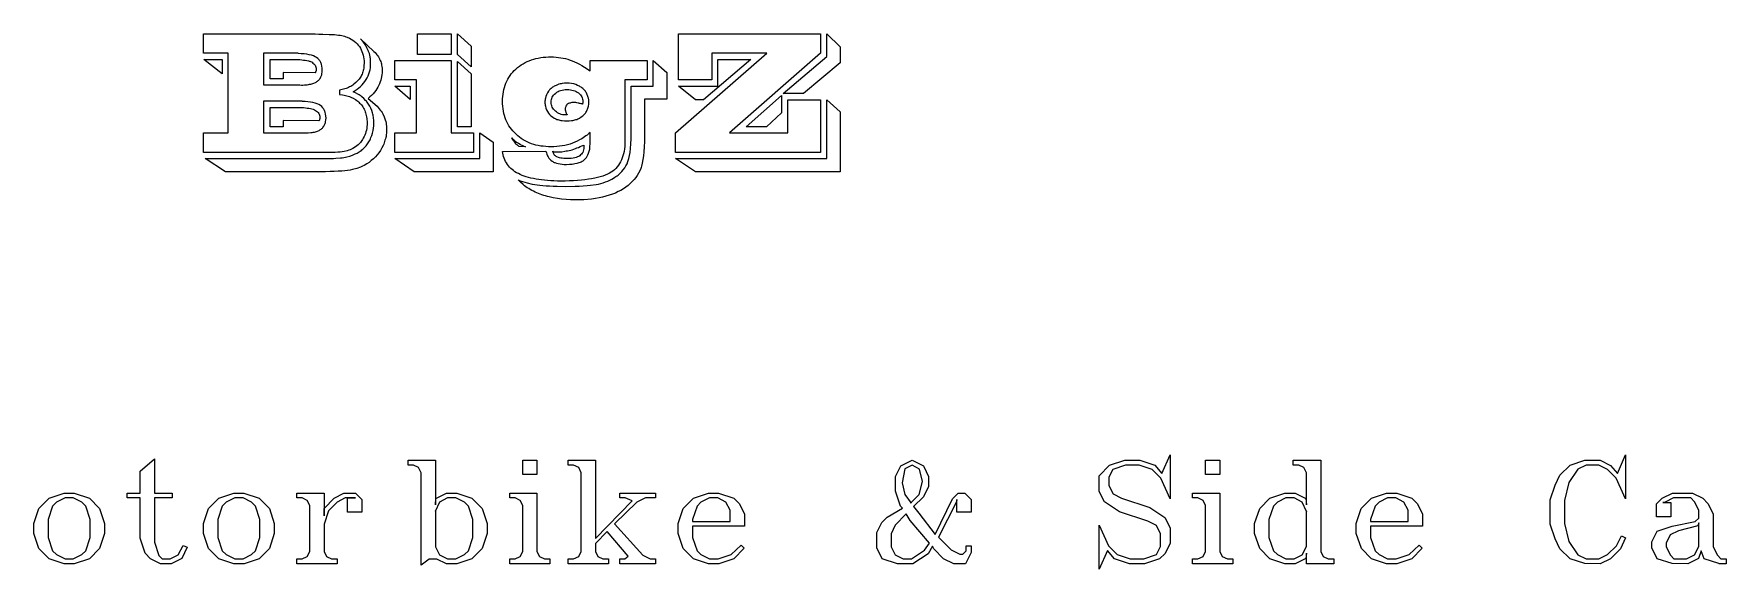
# Model space of a CAD drawing. Header units: millimetres. Extents: x 28 to 1015, y -391 to 146.
# Drawn here: x 387.4 to 632.5, y -123.8 to -46.2 of the extents above; entities that cross this region are included whole.
import ezdxf

# ---------------------------------------------------------------- set-up
doc = ezdxf.new("R2010")
doc.units = ezdxf.units.MM

msp = doc.modelspace()

# ---------------------------------------------------------------- linework, layer by layer
at = {"flags": 128}
for points in [[(427.040718, -46.212315), (428.143282, -46.212315), (428.717, -46.253981), (429.258667, -46.276417), (430.194564, -46.289238), (430.950974, -46.327699), (431.255462, -46.350135), (431.527897, -46.391802), (431.777897, -46.423853), (432.015077, -46.468725), (432.425333, -46.571289), (432.620846, -46.628981), (432.797128, -46.699494), (433.117641, -46.85334), (433.367641, -46.987956), (433.604821, -47.135391), (433.829179, -47.295648), (434.040718, -47.468725), (434.236231, -47.654622), (434.412513, -47.85334), (434.569564, -48.064879), (434.707385, -48.289238), (434.829179, -48.523212), (434.938154, -48.763597), (435.034308, -49.016802), (435.117641, -49.289238), (435.165718, -49.555263), (435.207385, -49.84052), (435.236231, -50.138597), (435.245846, -50.443084), (435.233026, -50.821289), (435.194564, -51.186674), (435.164115, -51.364558), (435.124051, -51.539238), (435.074372, -51.710712), (435.015077, -51.878981), (434.958186, -52.042443), (434.890077, -52.199494), (434.81075, -52.350135), (434.720205, -52.494366), (434.518282, -52.770007), (434.297128, -53.032827), (434.034308, -53.282827), (433.758667, -53.520007), (433.614436, -53.630584), (433.463795, -53.731545), (433.306744, -53.822891), (433.143282, -53.904622), (432.975013, -53.990359), (432.803538, -54.068084), (432.628859, -54.137795), (432.450974, -54.199494), (432.268282, -54.25318), (432.079179, -54.298853), (431.883667, -54.336513), (431.681744, -54.366161), (431.681744, -54.981545), (432.130462, -55.045648), (432.345205, -55.087315), (432.553538, -55.135391), (432.755462, -55.189879), (432.950974, -55.250776), (433.140077, -55.318084), (433.322769, -55.391802), (433.675333, -55.558468), (434.015077, -55.750776), (434.176936, -55.858148), (434.329179, -55.975135), (434.471808, -56.101738), (434.604821, -56.237956), (434.740237, -56.370167), (434.864436, -56.510391), (434.977417, -56.658629), (435.079179, -56.814879), (435.171327, -56.977539), (435.255462, -57.145007), (435.331583, -57.317282), (435.399692, -57.494366), (435.46059, -57.677058), (435.515077, -57.866161), (435.563154, -58.061674), (435.604821, -58.263597), (435.638474, -58.470327), (435.662513, -58.680263), (435.676936, -58.893404), (435.681744, -59.10975), (435.675333, -59.388597), (435.656103, -59.661032), (435.624051, -59.927058), (435.579179, -60.186674), (435.521487, -60.436674), (435.450974, -60.673853), (435.361231, -60.898212), (435.245846, -61.10975), (435.133667, -61.334109), (435.002256, -61.545648), (434.707385, -61.955904), (434.547128, -62.132186), (434.374051, -62.302058), (434.188154, -62.459109), (433.989436, -62.59693), (433.630462, -62.814879), (433.444564, -62.920648), (433.245846, -63.007186), (433.034308, -63.080904), (432.809949, -63.148212), (432.34841, -63.263597), (432.075974, -63.311674), (431.771487, -63.35334), (431.434949, -63.382186), (431.066359, -63.391802), (430.220205, -63.391802), (429.245846, -63.391802), (427.502256, -63.391802), (412.015077, -63.391802), (412.015077, -60.545648), (415.553538, -60.545648), (415.553538, -49.032827), (412.015077, -49.032827), (412.015077, -46.212315), (427.040718, -46.212315)], [(442.963795, -49.212315), (442.963795, -46.212315), (447.861231, -46.212315), (447.861231, -49.212315), (442.963795, -49.212315)], [(448.784308, -49.212315), (448.784308, -46.212315), (450.733026, -48.007186), (450.733026, -51.007186), (448.784308, -49.212315)], [(480.322769, -60.571289), (493.579179, -49.032827), (485.579179, -49.032827), (485.579179, -52.878981), (480.784308, -52.878981), (480.784308, -46.212315), (501.34841, -46.212315), (501.34841, -49.032827), (488.143282, -60.571289), (496.579179, -60.571289), (496.579179, -55.776417), (501.34841, -55.776417), (501.34841, -63.391802), (480.322769, -63.391802), (480.322769, -60.571289)], [(495.938154, -54.85334), (502.245846, -49.520007), (502.245846, -46.212315), (504.168923, -48.10975), (504.168923, -50.417443), (498.861231, -54.85334), (495.938154, -54.85334)], [(412.220205, -64.289238), (429.579179, -64.289238), (430.425333, -64.276417), (430.816359, -64.260391), (431.168923, -64.237956), (431.809949, -64.199494), (432.079179, -64.177058), (432.322769, -64.135391), (432.550333, -64.100135), (432.771487, -64.045648), (433.194564, -63.930263), (433.579179, -63.776417), (433.938154, -63.622571), (434.239436, -63.48475), (434.527897, -63.327699), (434.667321, -63.240359), (434.803538, -63.145007), (434.936551, -63.041641), (435.066359, -62.930263), (435.313154, -62.689879), (435.540718, -62.430263), (435.749051, -62.151417), (435.938154, -61.85334), (436.024692, -61.709911), (436.104821, -61.561674), (436.178538, -61.408629), (436.245846, -61.250776), (436.367641, -60.927058), (436.476615, -60.59693), (436.566359, -60.241161), (436.630462, -59.891802), (436.668923, -59.542443), (436.681744, -59.186674), (436.668923, -58.782827), (436.630462, -58.391802), (436.566359, -58.020007), (436.524692, -57.843725), (436.476615, -57.673853), (436.364436, -57.327699), (436.233026, -57.007186), (436.075974, -56.699494), (435.886872, -56.391802), (435.793122, -56.252379), (435.691359, -56.116161), (435.581583, -55.983148), (435.463795, -55.85334), (435.21059, -55.60334), (434.938154, -55.366161), (434.805141, -55.25318), (434.662513, -55.145007), (434.510269, -55.041641), (434.34841, -54.943084), (434.008667, -54.760391), (433.656103, -54.59693), (433.954179, -54.433468), (434.233026, -54.250776), (434.492641, -54.048853), (434.733026, -53.827699), (434.957385, -53.60975), (435.168923, -53.366161), (435.367641, -53.10975), (435.553538, -52.85334), (435.700974, -52.574494), (435.83559, -52.302058), (435.896487, -52.165039), (435.950974, -52.023212), (435.999051, -51.876577), (436.040718, -51.725135), (436.108026, -51.436674), (436.156103, -51.135391), (436.184949, -50.821289), (436.194564, -50.494366), (436.194564, -50.250776), (436.188154, -50.132186), (436.168923, -50.007186), (436.156103, -49.776417), (436.140077, -49.654622), (436.117641, -49.545648), (436.066359, -49.314879), (436.015077, -49.084109), (435.967, -48.97834), (435.925333, -48.866161), (435.883667, -48.753981), (435.83559, -48.648212), (435.800333, -48.545648), (435.745846, -48.443084), (435.630462, -48.237956), (435.575974, -48.112956), (435.515077, -47.994366), (435.399692, -47.776417), (435.245846, -47.571289), (435.092, -47.366161), (435.059949, -47.314879), (435.015077, -47.263597), (434.963795, -47.205904), (434.912513, -47.135391), (434.880462, -47.084109), (434.83559, -47.032827), (434.733026, -46.930263), (436.681744, -48.750776), (436.832385, -48.943084), (436.976615, -49.10975), (437.108026, -49.263597), (437.220205, -49.417443), (437.322769, -49.571289), (437.425333, -49.725135), (437.457385, -49.821289), (437.502256, -49.904622), (437.547128, -49.981545), (437.579179, -50.058468), (437.649692, -50.23475), (437.707385, -50.404622), (437.752256, -50.580904), (437.784308, -50.776417), (437.825974, -50.96552), (437.84841, -51.173853), (437.861231, -51.59693), (437.851615, -51.875776), (437.822769, -52.148212), (437.733026, -52.673853), (437.672128, -52.930263), (437.592, -53.186674), (437.492641, -53.436674), (437.374051, -53.673853), (437.239436, -53.927058), (437.092, -54.173853), (436.925333, -54.414238), (436.733026, -54.648212), (436.540718, -54.898212), (436.322769, -55.135391), (436.08559, -55.366161), (435.83559, -55.59693), (437.143282, -56.699494), (437.297128, -56.898212), (437.450974, -57.084109), (437.59841, -57.263597), (437.733026, -57.443084), (437.854821, -57.628981), (437.963795, -57.827699), (438.168923, -58.237956), (438.322769, -58.673853), (438.386872, -58.904622), (438.425333, -59.135391), (438.467, -59.369366), (438.489436, -59.60975), (438.502256, -60.10975), (438.489436, -60.494366), (438.450974, -60.878981), (438.420526, -61.069686), (438.380462, -61.257186), (438.330782, -61.441481), (438.271487, -61.622571), (438.216199, -61.814077), (438.152897, -62.003981), (438.081583, -62.192282), (438.002256, -62.378981), (437.825974, -62.747571), (437.630462, -63.10975), (437.393282, -63.436674), (437.143282, -63.750776), (436.880462, -64.045648), (436.604821, -64.314879), (436.290718, -64.587315), (435.963795, -64.84052), (435.624051, -65.074494), (435.271487, -65.289238), (435.011872, -65.411032), (434.745846, -65.520007), (434.194564, -65.725135), (433.553538, -65.878981), (433.213795, -65.949494), (432.861231, -66.007186), (432.454179, -66.055263), (432.002256, -66.09693), (431.499051, -66.132186), (430.938154, -66.161032), (430.342, -66.183468), (429.681744, -66.199494), (428.168923, -66.212315), (426.220205, -66.212315), (415.194564, -66.212315), (412.220205, -64.289238)], [(412.040718, -49.955904), (414.707385, -49.955904), (414.707385, -52.007186), (412.040718, -49.955904)], [(425.707385, -49.032827), (420.681744, -49.032827), (420.681744, -53.59693), (425.707385, -53.59693), (425.946167, -53.617763), (426.175333, -53.628981), (426.394885, -53.630584), (426.604821, -53.622571), (426.995846, -53.584109), (427.176936, -53.555263), (427.34841, -53.520007), (427.522288, -53.491161), (427.684949, -53.455904), (427.836391, -53.414238), (427.976615, -53.366161), (428.22341, -53.257186), (428.329981, -53.197891), (428.425333, -53.135391), (428.52309, -53.068885), (428.611231, -52.997571), (428.689756, -52.921449), (428.758667, -52.84052), (428.880462, -52.664238), (428.989436, -52.468725), (429.037513, -52.362956), (429.079179, -52.250776), (429.114436, -52.132186), (429.143282, -52.007186), (429.181744, -51.744366), (429.194564, -51.468725), (429.181744, -51.170648), (429.143282, -50.891802), (429.079179, -50.632186), (429.037513, -50.50959), (428.989436, -50.391802), (428.934949, -50.279622), (428.874051, -50.173853), (428.806744, -50.074494), (428.733026, -49.981545), (428.566359, -49.808468), (428.374051, -49.648212), (428.152897, -49.526417), (427.899692, -49.417443), (427.614436, -49.321289), (427.297128, -49.237956), (426.947769, -49.170648), (426.566359, -49.122571), (426.152897, -49.093725), (425.707385, -49.084109), (425.707385, -49.032827)], [(421.630462, -52.725135), (421.630462, -49.955904), (425.938154, -49.955904), (426.213795, -49.997571), (426.476615, -50.020007), (426.726615, -50.042443), (426.963795, -50.084109), (427.181744, -50.122571), (427.281103, -50.151417), (427.374051, -50.186674), (427.707385, -50.34052), (427.84841, -50.443084), (427.963795, -50.545648), (428.059949, -50.654622), (428.143282, -50.776417), (428.21059, -50.891802), (428.258667, -51.032827), (428.287513, -51.186674), (428.297128, -51.34052), (428.297128, -51.430263), (428.297128, -51.520007), (428.297128, -51.558468), (428.297128, -51.59693), (428.271487, -51.635391), (428.271487, -51.648212), (428.249051, -51.677058), (428.233026, -51.712315), (428.220205, -51.776417), (428.207385, -51.827699), (428.168923, -51.878981), (423.527897, -51.827699), (423.527897, -52.725135), (421.630462, -52.725135)], [(447.861231, -60.571289), (451.066359, -60.571289), (451.066359, -63.391802), (439.681744, -63.391802), (439.681744, -60.571289), (442.83559, -60.571289), (442.83559, -52.878981), (439.681744, -52.878981), (439.681744, -50.058468), (447.861231, -50.058468), (447.861231, -60.571289)], [(448.784308, -59.673853), (448.784308, -50.212315), (450.733026, -52.007186), (450.733026, -59.673853), (448.784308, -59.673853)], [(467.963795, -62.10975), (467.963795, -60.494366), (467.821167, -60.631385), (467.675333, -60.760391), (467.526295, -60.881385), (467.374051, -60.994366), (466.758667, -61.417443), (466.444564, -61.593725), (466.117641, -61.763597), (465.777897, -61.920648), (465.425333, -62.058468), (465.059949, -62.180263), (464.681744, -62.289238), (464.297128, -62.378981), (463.912513, -62.443084), (463.524692, -62.507186), (463.130462, -62.545648), (462.729821, -62.564879), (462.322769, -62.571289), (461.930942, -62.564879), (461.550333, -62.545648), (461.180942, -62.513597), (460.822769, -62.468725), (460.474212, -62.40943), (460.133667, -62.334109), (459.801135, -62.242763), (459.476615, -62.135391), (459.161712, -62.012795), (458.858026, -61.875776), (458.565558, -61.724334), (458.284308, -61.558468), (458.012673, -61.37818), (457.749051, -61.183468), (457.493442, -60.974334), (457.245846, -60.750776), (457.009468, -60.527218), (456.787513, -60.292443), (456.579981, -60.046449), (456.386872, -59.789238), (456.209788, -59.522411), (456.050333, -59.247571), (455.908506, -58.964718), (455.784308, -58.673853), (455.664917, -58.373372), (455.563154, -58.061674), (455.479019, -57.738757), (455.412513, -57.404622), (455.362032, -57.060872), (455.325974, -56.709109), (455.30434, -56.349334), (455.297128, -55.981545), (455.30434, -55.626577), (455.325974, -55.279622), (455.362032, -54.94068), (455.412513, -54.60975), (455.479019, -54.286834), (455.563154, -53.97193), (455.664917, -53.665039), (455.784308, -53.366161), (455.907705, -53.076097), (456.047128, -52.795648), (456.202577, -52.524815), (456.374051, -52.263597), (456.561551, -52.011994), (456.765077, -51.770007), (456.984628, -51.537635), (457.220205, -51.314879), (457.468603, -51.10334), (457.726615, -50.904622), (457.994244, -50.718725), (458.271487, -50.545648), (458.558346, -50.385391), (458.854821, -50.237956), (459.16091, -50.10334), (459.476615, -49.981545), (459.801135, -49.88459), (460.133667, -49.798853), (460.474212, -49.724334), (460.822769, -49.661032), (461.180942, -49.610552), (461.550333, -49.574494), (461.930942, -49.552859), (462.322769, -49.545648), (462.681744, -49.555263), (463.040718, -49.584109), (463.393282, -49.625776), (463.733026, -49.673853), (464.082385, -49.731545), (464.412513, -49.802058), (464.736231, -49.891802), (465.066359, -50.007186), (465.383667, -50.122571), (465.720205, -50.263597), (466.069564, -50.430263), (466.425333, -50.622571), (466.790718, -50.821289), (467.168923, -51.058468), (467.963795, -51.59693), (467.963795, -50.058468), (476.220205, -50.058468), (476.220205, -52.878981), (473.015077, -52.878981), (473.015077, -61.750776), (473.007064, -62.152218), (472.983026, -62.536032), (472.942962, -62.902218), (472.886872, -63.250776), (472.814756, -63.583308), (472.726615, -63.901417), (472.622449, -64.205103), (472.502256, -64.494366), (472.367641, -64.768404), (472.220205, -65.026417), (472.059949, -65.268404), (471.886872, -65.494366), (471.697769, -65.705904), (471.489436, -65.904622), (471.261872, -66.09052), (471.015077, -66.263597), (470.757064, -66.413436), (470.470205, -66.555263), (470.1545, -66.689077), (469.809949, -66.814879), (469.439756, -66.931065), (469.047128, -67.036032), (468.632064, -67.129782), (468.194564, -67.212315), (467.721006, -67.285231), (467.22341, -67.350135), (466.701776, -67.407026), (466.156103, -67.455904), (465.586391, -67.495167), (464.992641, -67.523212), (464.374853, -67.540039), (463.733026, -67.545648), (463.228218, -67.54084), (462.739436, -67.526417), (462.266679, -67.502379), (461.809949, -67.468725), (461.369244, -67.427058), (460.944564, -67.378981), (460.53591, -67.324494), (460.143282, -67.263597), (459.766679, -67.195488), (459.406103, -67.119366), (459.061551, -67.035231), (458.733026, -66.943084), (458.420526, -66.841321), (458.124051, -66.72834), (457.843603, -66.604141), (457.579179, -66.468725), (457.329981, -66.335712), (457.095205, -66.193084), (456.874853, -66.04084), (456.668923, -65.878981), (456.477417, -65.707507), (456.300333, -65.526417), (456.137673, -65.335712), (455.989436, -65.135391), (455.854821, -64.926257), (455.733026, -64.709109), (455.624051, -64.483949), (455.527897, -64.250776), (455.446167, -64.011193), (455.380462, -63.766802), (455.330782, -63.517603), (455.297128, -63.263597), (461.579179, -63.212315), (461.636872, -63.439879), (461.707385, -63.661032), (461.790718, -63.869366), (461.886872, -64.058468), (462.018282, -64.231545), (462.156103, -64.391802), (462.306744, -64.539238), (462.476615, -64.673853), (462.568763, -64.73475), (462.665718, -64.789238), (462.767481, -64.837315), (462.874051, -64.878981), (463.101615, -64.949494), (463.34841, -65.007186), (463.925333, -65.09693), (464.229821, -65.125776), (464.553538, -65.135391), (464.976615, -65.122571), (465.374051, -65.084109), (465.745846, -65.026417), (466.092, -64.955904), (466.25466, -64.914238), (466.409308, -64.866161), (466.555942, -64.811674), (466.694564, -64.750776), (466.825173, -64.683468), (466.947769, -64.60975), (467.062353, -64.529622), (467.168923, -64.443084), (467.267481, -64.349334), (467.358026, -64.247571), (467.440558, -64.137795), (467.515077, -64.020007), (467.646487, -63.766802), (467.758667, -63.494366), (467.806744, -63.361353), (467.84841, -63.218725), (467.883667, -63.066481), (467.912513, -62.904622), (467.950974, -62.552058), (467.963795, -62.161032), (467.963795, -62.10975)], [(477.117641, -53.776417), (477.117641, -50.058468), (479.066359, -51.827699), (479.066359, -55.699494), (475.83559, -55.699494), (475.83559, -60.981545), (475.825974, -61.837315), (475.797128, -62.60975), (475.755462, -63.292443), (475.707385, -63.878981), (475.624051, -64.439879), (475.527897, -64.943084), (475.418923, -65.382186), (475.359628, -65.575295), (475.297128, -65.750776), (475.156103, -66.080904), (474.989436, -66.404622), (474.797128, -66.72193), (474.579179, -67.032827), (474.33559, -67.337315), (474.066359, -67.635391), (473.777897, -67.920648), (473.476615, -68.186674), (473.136872, -68.436674), (472.784308, -68.673853), (472.418923, -68.891802), (472.040718, -69.084109), (471.624051, -69.279622), (471.194564, -69.455904), (470.745846, -69.612956), (470.271487, -69.750776), (469.777897, -69.872571), (469.271487, -69.981545), (468.745846, -70.077699), (468.194564, -70.161032), (467.040718, -70.250776), (466.444564, -70.279622), (465.83559, -70.289238), (465.152897, -70.276417), (464.489436, -70.237956), (463.851615, -70.173853), (463.544724, -70.132186), (463.245846, -70.084109), (462.643282, -69.975135), (462.066359, -69.85334), (461.787513, -69.786032), (461.515077, -69.712315), (461.249051, -69.632186), (460.989436, -69.545648), (460.486231, -69.356545), (460.002256, -69.148212), (459.767481, -69.035231), (459.537513, -68.914238), (459.312353, -68.785231), (459.092, -68.648212), (458.877256, -68.515199), (458.668923, -68.372571), (458.467, -68.220327), (458.271487, -68.058468), (457.899692, -67.718725), (457.553538, -67.366161), (457.867641, -67.491161), (458.194564, -67.60975), (458.861231, -67.827699), (459.579179, -67.981545), (459.944564, -68.052058), (460.322769, -68.10975), (460.704179, -68.157827), (461.130462, -68.199494), (461.595205, -68.23475), (462.092, -68.263597), (462.627256, -68.286032), (463.207385, -68.302058), (464.450974, -68.314879), (465.797128, -68.302058), (466.409308, -68.279622), (466.989436, -68.237956), (467.527897, -68.205904), (468.015077, -68.161032), (468.83559, -68.058468), (469.191359, -67.97834), (469.540718, -67.891802), (469.883667, -67.792443), (470.220205, -67.673853), (470.524692, -67.558468), (470.822769, -67.417443), (471.108026, -67.263597), (471.374051, -67.10975), (471.548731, -67.005584), (471.713795, -66.898212), (471.869244, -66.787635), (472.015077, -66.673853), (472.290718, -66.430263), (472.553538, -66.161032), (472.774692, -65.898212), (472.976615, -65.622571), (473.159308, -65.334109), (473.322769, -65.032827), (473.447769, -64.696289), (473.566359, -64.302058), (473.672128, -63.862956), (473.758667, -63.391802), (473.825974, -62.814879), (473.874051, -62.161032), (473.902897, -61.443084), (473.912513, -60.673853), (473.912513, -53.776417), (477.117641, -53.776417)], [(480.784308, -53.776417), (486.476615, -53.776417), (486.476615, -49.955904), (491.220205, -49.955904), (484.399692, -55.776417), (483.220205, -55.776417), (480.784308, -53.776417)], [(441.912513, -55.750776), (439.681744, -53.776417), (441.912513, -53.776417), (441.912513, -55.750776)], [(467.784308, -56.058468), (467.771487, -55.802058), (467.733026, -55.545648), (467.702577, -55.417443), (467.662513, -55.289238), (467.612833, -55.161032), (467.553538, -55.032827), (467.49825, -54.906225), (467.434949, -54.782827), (467.363635, -54.662635), (467.284308, -54.545648), (467.198571, -54.433468), (467.108026, -54.327699), (467.012673, -54.22834), (466.912513, -54.135391), (466.795526, -54.037635), (466.675333, -53.949494), (466.551936, -53.870968), (466.425333, -53.802058), (466.162513, -53.680263), (465.886872, -53.571289), (465.743442, -53.523212), (465.595205, -53.481545), (465.284308, -53.417443), (464.954179, -53.378981), (464.604821, -53.366161), (464.271487, -53.378981), (463.938154, -53.417443), (463.774692, -53.446289), (463.617641, -53.481545), (463.467, -53.523212), (463.322769, -53.571289), (463.047128, -53.680263), (462.784308, -53.802058), (462.659308, -53.870968), (462.540718, -53.949494), (462.428538, -54.037635), (462.322769, -54.135391), (462.212192, -54.22834), (462.111231, -54.327699), (462.019885, -54.433468), (461.938154, -54.545648), (461.790718, -54.782827), (461.656103, -55.032827), (461.563154, -55.292443), (461.489436, -55.558468), (461.461391, -55.693885), (461.441359, -55.830904), (461.42934, -55.969526), (461.425333, -56.10975), (461.42934, -56.261994), (461.441359, -56.411032), (461.461391, -56.556866), (461.489436, -56.699494), (461.563154, -56.975135), (461.656103, -57.237956), (461.790718, -57.481545), (461.938154, -57.699494), (462.104821, -57.898212), (462.297128, -58.084109), (462.515077, -58.257186), (462.758667, -58.417443), (462.888474, -58.489558), (463.021487, -58.552058), (463.157705, -58.604943), (463.297128, -58.648212), (463.441359, -58.695488), (463.592, -58.73475), (463.749051, -58.766), (463.912513, -58.789238), (464.252256, -58.818084), (464.604821, -58.827699), (464.957385, -58.818084), (465.297128, -58.789238), (465.46059, -58.766), (465.617641, -58.73475), (465.768282, -58.695488), (465.912513, -58.648212), (466.051936, -58.604943), (466.188154, -58.552058), (466.321167, -58.489558), (466.450974, -58.417443), (466.694564, -58.257186), (466.912513, -58.084109), (467.108026, -57.898212), (467.284308, -57.699494), (467.363635, -57.593725), (467.434949, -57.481545), (467.49825, -57.362956), (467.553538, -57.237956), (467.612833, -57.108148), (467.662513, -56.975135), (467.702577, -56.838917), (467.733026, -56.699494), (467.771487, -56.411032), (467.784308, -56.10975), (467.784308, -56.058468)], [(426.271487, -55.981545), (420.681744, -55.981545), (420.681744, -60.545648), (426.271487, -60.545648), (426.499051, -60.566481), (426.720205, -60.577699), (426.934949, -60.579302), (427.143282, -60.571289), (427.534308, -60.532827), (427.715397, -60.503981), (427.886872, -60.468725), (428.049532, -60.439879), (428.204179, -60.404622), (428.350814, -60.362956), (428.489436, -60.314879), (428.736231, -60.205904), (428.842801, -60.146609), (428.938154, -60.084109), (429.036712, -60.017603), (429.127256, -59.946289), (429.209788, -59.870167), (429.284308, -59.789238), (429.415718, -59.612956), (429.527897, -59.417443), (429.575974, -59.311674), (429.617641, -59.199494), (429.652897, -59.080904), (429.681744, -58.955904), (429.720205, -58.693084), (429.733026, -58.417443), (429.720205, -58.119366), (429.681744, -57.84052), (429.617641, -57.580904), (429.575974, -57.458308), (429.527897, -57.34052), (429.47341, -57.22834), (429.412513, -57.122571), (429.345205, -57.023212), (429.271487, -56.930263), (429.104821, -56.757186), (428.912513, -56.59693), (428.691359, -56.475135), (428.438154, -56.366161), (428.152897, -56.270007), (427.83559, -56.186674), (427.489436, -56.119366), (427.117641, -56.071289), (426.713795, -56.042443), (426.271487, -56.032827), (426.271487, -55.981545)], [(464.656103, -57.904622), (464.633667, -57.943084), (464.617641, -57.955904), (464.579179, -57.955904), (464.540718, -57.955904), (464.502256, -57.955904), (464.463795, -57.955904), (464.425333, -57.955904), (464.386872, -57.955904), (464.374051, -57.955904), (464.172128, -57.949494), (463.976615, -57.930263), (463.787513, -57.891802), (463.604821, -57.827699), (463.428538, -57.744366), (463.258667, -57.648212), (463.095205, -57.539238), (462.938154, -57.417443), (462.793923, -57.282827), (462.668923, -57.135391), (462.563154, -56.981545), (462.476615, -56.827699), (462.409308, -56.667443), (462.361231, -56.494366), (462.332385, -56.308468), (462.322769, -56.10975), (462.332385, -55.914238), (462.361231, -55.737956), (462.409308, -55.568084), (462.476615, -55.391802), (462.566359, -55.237956), (462.681744, -55.084109), (462.822769, -54.936674), (462.989436, -54.802058), (463.149692, -54.680263), (463.322769, -54.571289), (463.508667, -54.481545), (463.707385, -54.417443), (463.918923, -54.369366), (464.143282, -54.327699), (464.380462, -54.298853), (464.630462, -54.289238), (464.880462, -54.298853), (465.117641, -54.327699), (465.342, -54.369366), (465.553538, -54.417443), (465.752256, -54.47834), (465.938154, -54.558468), (466.117641, -54.657827), (466.297128, -54.776417), (466.441359, -54.907827), (466.566359, -55.045648), (466.672128, -55.189879), (466.758667, -55.34052), (466.829179, -55.497571), (466.886872, -55.661032), (466.925333, -55.830904), (466.938154, -56.007186), (466.938154, -56.045648), (466.938154, -56.084109), (466.938154, -56.09693), (466.938154, -56.10975), (466.912513, -56.148212), (466.912513, -56.161032), (466.912513, -56.199494), (466.912513, -56.212315), (466.912513, -56.250776), (466.912513, -56.263597), (466.886872, -56.302058), (466.886872, -56.314879), (466.886872, -56.35334), (466.886872, -56.391802), (466.84841, -56.391802), (466.838795, -56.385391), (466.83559, -56.366161), (466.797128, -56.366161), (466.758667, -56.366161), (466.720205, -56.366161), (466.71059, -56.35975), (466.707385, -56.34052), (466.668923, -56.34052), (466.656103, -56.34052), (466.540718, -56.327699), (466.479821, -56.311674), (466.425333, -56.289238), (466.322769, -56.250776), (466.220205, -56.237956), (466.066359, -56.199494), (465.912513, -56.186674), (465.84841, -56.186674), (465.806744, -56.180263), (465.758667, -56.161032), (465.694564, -56.161032), (465.604821, -56.161032), (465.322769, -56.173853), (465.194564, -56.196289), (465.066359, -56.237956), (464.963795, -56.270007), (464.861231, -56.314879), (464.681744, -56.417443), (464.611231, -56.475135), (464.553538, -56.545648), (464.450974, -56.699494), (464.399692, -56.891802), (464.380462, -56.98475), (464.374051, -57.084109), (464.374051, -57.199494), (464.380462, -57.260391), (464.399692, -57.314879), (464.412513, -57.417443), (464.450974, -57.520007), (464.450974, -57.571289), (464.457385, -57.59693), (464.476615, -57.622571), (464.489436, -57.673853), (464.527897, -57.725135), (464.540718, -57.789238), (464.556744, -57.824494), (464.579179, -57.85334), (464.617641, -57.904622), (464.656103, -57.955904), (464.656103, -57.904622)], [(480.322769, -64.289238), (502.245846, -64.289238), (502.245846, -55.776417), (504.168923, -57.520007), (504.168923, -66.212315), (483.245846, -66.212315), (480.322769, -64.289238)], [(490.553538, -59.673853), (495.681744, -55.161032), (495.681744, -57.673853), (493.502256, -59.673853), (490.553538, -59.673853)], [(421.630462, -59.673853), (421.630462, -56.904622), (426.476615, -56.904622), (426.749051, -56.946289), (427.002256, -56.968725), (427.242641, -56.991161), (427.476615, -57.032827), (427.678538, -57.071289), (427.874051, -57.135391), (428.056744, -57.218725), (428.220205, -57.314879), (428.364436, -57.417443), (428.489436, -57.520007), (428.595205, -57.628981), (428.681744, -57.750776), (428.749051, -57.866161), (428.797128, -58.007186), (428.825974, -58.161032), (428.83559, -58.314879), (428.83559, -58.378981), (428.83559, -58.468725), (428.83559, -58.507186), (428.83559, -58.520007), (428.809949, -58.558468), (428.809949, -58.571289), (428.809949, -58.60975), (428.809949, -58.622571), (428.784308, -58.661032), (428.784308, -58.699494), (428.781103, -58.72193), (428.771487, -58.737956), (428.758667, -58.750776), (428.720205, -58.789238), (428.71059, -58.805263), (428.707385, -58.827699), (423.527897, -58.776417), (423.527897, -59.673853), (421.630462, -59.673853)], [(439.681744, -64.289238), (451.989436, -64.289238), (451.989436, -60.571289), (453.938154, -61.904622), (453.938154, -66.212315), (442.476615, -66.212315), (439.681744, -64.289238)], [(456.630462, -61.263597), (456.755462, -61.407827), (456.874051, -61.532827), (456.986231, -61.638597), (457.092, -61.725135), (457.33559, -61.904622), (457.579179, -62.058468), (457.83559, -62.212315), (457.963795, -62.282827), (458.092, -62.34052), (458.22341, -62.411032), (458.361231, -62.468725), (458.630462, -62.571289), (457.681744, -62.520007), (457.652897, -62.513597), (457.617641, -62.494366), (457.553538, -62.443084), (457.508667, -62.414238), (457.476615, -62.378981), (457.444564, -62.343725), (457.399692, -62.314879), (457.325974, -62.257186), (457.258667, -62.186674), (457.143282, -62.032827), (457.114436, -61.98475), (457.079179, -61.943084), (457.037513, -61.907827), (456.989436, -61.878981), (456.938154, -61.789238), (456.886872, -61.699494), (456.84841, -61.661032), (456.838795, -61.645007), (456.83559, -61.622571), (456.797128, -61.571289), (456.758667, -61.520007), (456.720205, -61.468725), (456.707385, -61.417443), (456.668923, -61.366161), (456.630462, -61.314879), (456.630462, -61.263597)], [(462.579179, -63.237956), (462.630462, -63.276417), (462.681744, -63.289238), (462.707385, -63.289238), (462.758667, -63.289238), (462.861231, -63.289238), (462.963795, -63.289238), (463.015077, -63.308468), (463.066359, -63.314879), (463.194564, -63.314879), (463.322769, -63.314879), (463.476615, -63.314879), (463.681744, -63.308468), (463.886872, -63.289238), (464.297128, -63.237956), (464.505462, -63.189879), (464.720205, -63.148212), (465.168923, -63.058468), (465.380462, -63.000776), (465.604821, -62.930263), (465.83559, -62.84693), (466.066359, -62.750776), (466.300333, -62.664238), (466.540718, -62.558468), (466.787513, -62.446289), (467.040718, -62.34052), (467.040718, -62.378981), (467.040718, -62.391802), (467.040718, -62.430263), (467.040718, -62.468725), (467.040718, -62.507186), (467.040718, -62.520007), (467.040718, -62.558468), (467.047128, -62.568084), (467.066359, -62.571289), (467.066359, -62.59693), (467.066359, -62.622571), (467.056744, -62.843725), (467.027897, -63.045648), (466.979821, -63.22834), (466.912513, -63.391802), (466.825974, -63.520007), (466.720205, -63.648212), (466.601615, -63.770007), (466.476615, -63.878981), (466.33559, -63.975135), (466.168923, -64.058468), (465.976615, -64.128981), (465.758667, -64.186674), (465.515077, -64.231545), (465.245846, -64.263597), (464.950974, -64.282827), (464.630462, -64.289238), (464.156103, -64.276417), (463.941359, -64.253981), (463.733026, -64.212315), (463.563154, -64.180263), (463.412513, -64.135391), (463.143282, -64.032827), (463.043923, -63.975135), (462.950974, -63.904622), (462.864436, -63.821289), (462.784308, -63.725135), (462.713795, -63.619366), (462.656103, -63.507186), (462.611231, -63.395007), (462.579179, -63.289238), (462.579179, -63.237956)], [(409.625121, -120.620292), (408.881722, -122.23003), (407.336634, -123.002802), (405.788517, -123.002802), (404.311713, -122.268639), (403.533794, -121.467555), (402.810683, -119.300797), (402.810683, -113.461862), (400.929627, -113.461862), (400.929627, -112.770244), (402.810683, -112.770244), (402.810683, -109.574537), (404.884327, -107.779934), (404.884327, -112.770244), (407.449431, -112.770244), (407.449431, -113.461862), (404.884327, -113.461862), (404.884327, -119.888551), (405.514626, -121.798223), (406.025921, -122.301645), (407.162821, -122.301645), (408.344386, -121.715253), (409.075521, -120.334591), (409.625121, -120.620292)], [(551.93859, -120.011341), (551.211997, -121.493445), (550.409096, -122.275603), (548.237191, -123.002802), (546.073916, -123.002802), (543.906856, -122.277117), (542.876544, -121.09313), (541.69831, -123.787685), (541.69831, -117.415956), (543.037942, -120.423314), (544.286731, -121.6718), (546.185047, -122.298314), (548.125454, -122.298314), (549.96124, -121.68043), (550.552931, -120.514914), (550.552931, -118.658537), (549.954124, -117.461377), (548.716842, -116.838346), (544.603622, -115.467524), (542.460332, -114.029176), (541.69831, -112.535717), (541.69831, -110.256617), (543.181928, -108.732877), (545.412276, -108.002802), (547.543907, -108.002802), (549.725503, -108.733331), (550.755663, -109.912473), (551.93859, -107.208228), (551.93859, -113.589496), (550.596233, -110.588194), (549.355469, -109.338497), (547.442617, -108.707138), (545.510841, -108.707138), (543.670361, -109.326536), (543.083969, -110.473278), (543.083969, -111.683307), (543.679899, -112.866083), (544.914002, -113.487449), (549.027828, -114.858422), (551.182171, -116.297527), (551.93859, -117.810366), (551.93859, -120.011341)], [(617.886234, -113.589496), (616.542666, -110.584712), (615.272075, -109.332592), (614.030251, -108.707138), (612.167212, -108.707138), (610.955063, -109.299889), (609.683261, -111.211377), (609.031613, -113.845825), (609.031613, -117.165986), (609.683261, -119.800434), (610.954912, -121.711922), (612.161156, -122.301796), (614.036307, -122.301796), (615.265262, -121.682853), (616.553264, -120.395153), (617.30499, -118.977245), (617.867157, -119.245686), (617.147832, -120.823932), (615.707062, -122.264399), (614.209211, -123.002802), (611.982952, -122.983422), (609.855408, -122.27742), (608.371639, -120.824235), (607.674419, -119.374229), (606.95797, -117.2591), (606.95797, -113.74938), (607.674267, -111.634403), (608.371639, -110.184397), (609.854954, -108.731666), (612.011567, -108.002802), (614.204064, -108.002802), (615.707062, -108.744384), (616.705124, -109.912473), (617.886234, -107.208228), (617.886234, -113.589496)], [(453.062621, -118.615387), (452.33194, -120.79577), (450.85347, -122.273332), (448.673692, -123.002802), (447.159036, -123.002802), (445.799116, -122.318754), (444.674479, -122.318754), (443.488978, -123.21598), (443.488978, -109.805733), (443.127422, -109.065514), (442.387809, -108.703958), (441.607922, -108.703958), (441.607922, -108.002802), (445.562621, -108.002802), (445.562621, -114.442361), (445.617733, -113.535142), (447.160247, -112.770244), (448.660065, -112.770244), (450.851351, -113.4929), (452.331486, -114.980757), (453.062621, -117.160687), (453.062621, -118.615387)], [(460.281613, -110.066755), (458.20797, -110.066755), (458.20797, -108.002802), (460.281613, -108.002802), (460.281613, -110.066755)], [(477.443677, -123.002802), (472.277132, -123.002802), (472.277132, -122.301645), (473.01614, -122.301645), (473.483679, -121.905872), (470.419392, -118.309397), (468.750606, -120.066452), (468.750606, -121.21168), (469.109436, -121.945995), (469.83724, -122.301645), (470.631662, -122.301645), (470.631662, -123.002802), (464.795906, -123.002802), (464.795906, -122.301645), (465.58185, -122.301645), (466.315558, -121.943118), (466.676962, -121.203201), (466.676962, -109.805279), (466.315407, -109.065362), (465.575642, -108.703958), (464.795906, -108.703958), (464.795906, -108.002802), (468.750606, -108.002802), (468.750606, -119.36363), (474.053719, -113.892155), (473.065346, -113.461862), (472.277132, -113.461862), (472.277132, -112.770244), (477.443677, -112.770244), (477.443677, -113.461862), (475.970355, -113.461862), (474.745942, -114.087619), (471.5248, -117.212619), (475.583364, -121.762037), (476.644713, -122.301645), (477.443677, -122.301645), (477.443677, -123.002802)], [(523.120761, -121.388824), (522.313318, -123.002802), (520.631662, -123.002802), (519.143805, -122.269244), (517.725291, -120.832562), (517.527556, -120.456623), (516.894683, -121.551282), (514.690528, -123.002802), (512.491067, -123.002802), (510.233618, -122.265308), (509.46766, -120.705987), (509.46766, -118.481847), (510.192436, -117.0058), (510.956728, -116.263158), (513.20479, -114.962891), (512.910459, -114.665229), (512.187349, -112.461226), (512.187349, -110.340647), (512.937561, -108.813121), (514.586664, -108.002802), (516.255451, -108.799495), (516.297844, -108.925615), (516.987343, -110.345795), (516.987343, -111.82048), (516.255451, -113.327717), (514.809684, -114.713376), (515.565044, -115.655721), (517.916667, -118.755588), (520.424843, -113.594493), (521.271045, -112.770244), (522.22308, -112.770244), (523.120761, -113.66747), (523.120761, -115.514611), (521.047117, -115.514611), (521.047117, -113.680491), (521.020319, -114.00798), (518.394804, -119.171346), (520.266927, -121.004255), (521.485738, -121.626833), (521.940407, -121.626833), (522.418695, -121.149604), (522.418695, -120.419983), (523.120761, -120.419983), (523.120761, -121.388824)], [(516.104803, -111.077535), (515.644985, -109.28172), (514.587724, -108.723338), (513.541969, -109.259766), (513.138929, -111.286777), (513.551811, -112.962982), (514.44828, -114.226154), (514.37288, -114.207986), (515.636204, -112.944662), (516.104803, -111.077535)], [(559.147892, -110.066755), (557.074249, -110.066755), (557.074249, -108.002802), (559.147892, -108.002802), (559.147892, -110.066755)], [(575.631662, -123.002802), (571.676962, -123.002802), (571.676962, -121.463618), (571.615946, -122.230333), (570.07222, -123.002802), (568.559078, -123.002802), (566.388233, -122.274998), (564.913548, -120.799101), (564.186652, -118.625985), (564.186652, -117.149786), (564.913245, -114.977426), (566.388384, -113.491083), (568.568617, -112.770244), (570.065558, -112.770244), (571.620185, -113.537867), (571.676962, -114.442361), (571.676962, -109.804825), (571.31465, -109.063697), (570.569586, -108.703807), (569.786216, -108.703807), (569.786216, -108.002802), (573.750606, -108.002802), (573.750606, -121.21168), (574.109436, -121.945995), (574.83724, -122.301645), (575.631662, -122.301645), (575.631662, -123.002802)], [(397.675024, -118.614932), (396.954639, -120.795619), (395.466933, -122.273484), (393.288972, -123.002802), (391.80929, -123.002802), (389.636628, -122.275301), (388.160429, -120.799101), (387.432776, -118.626439), (387.432776, -117.149786), (388.160126, -114.977426), (389.636477, -113.491083), (391.818677, -112.770244), (393.279282, -112.770244), (395.466782, -113.492748), (396.95479, -114.980757), (397.675024, -117.161293), (397.675024, -118.614932)], [(395.601381, -119.194208), (395.601381, -116.584137), (394.969416, -114.668106), (394.380602, -114.095946), (393.144985, -113.464133), (391.966449, -113.464133), (390.721445, -114.096098), (390.145349, -114.664169), (389.50642, -116.573841), (389.50642, -119.204655), (390.145349, -121.114327), (390.720839, -121.68149), (391.959787, -122.301645), (393.148771, -122.301645), (394.384084, -121.678765), (394.969416, -121.110239), (395.601381, -119.194208)], [(422.248668, -118.614932), (421.528282, -120.795619), (420.040577, -122.273484), (417.862615, -123.002802), (416.382934, -123.002802), (414.210271, -122.275301), (412.734072, -120.799101), (412.00642, -118.626439), (412.00642, -117.149786), (412.733769, -114.977426), (414.21012, -113.491083), (416.392321, -112.770244), (417.852925, -112.770244), (420.040425, -113.492748), (421.528434, -114.980757), (422.248668, -117.161293), (422.248668, -118.614932)], [(420.175024, -119.194208), (420.175024, -116.584137), (419.54306, -114.668106), (418.954245, -114.095946), (417.718629, -113.464133), (416.540092, -113.464133), (415.295088, -114.096098), (414.718992, -114.664169), (414.080063, -116.573841), (414.080063, -119.204655), (414.718992, -121.114327), (415.294483, -121.68149), (416.53343, -122.301645), (417.722414, -122.301645), (418.957728, -121.678765), (419.54306, -121.110239), (420.175024, -119.194208)], [(434.913396, -115.512492), (432.839753, -115.512492), (432.839753, -113.443239), (433.98922, -113.443239), (433.727743, -113.460348), (432.499092, -113.460348), (431.360526, -114.068845), (430.088118, -115.33883), (429.45797, -117.244868), (429.45797, -121.210923), (429.8168, -121.945692), (430.544604, -122.301494), (431.339026, -122.301494), (431.339026, -123.002802), (425.50327, -123.002802), (425.50327, -122.301645), (426.289063, -122.301645), (427.022923, -121.942966), (427.384327, -121.202899), (427.384327, -114.569692), (427.024285, -113.824174), (426.283158, -113.461862), (425.50327, -113.461862), (425.50327, -112.770244), (429.45797, -112.770244), (429.45797, -116.057398), (429.4666, -114.975761), (430.924479, -113.521061), (432.31892, -112.770244), (434.014656, -112.770244), (434.913396, -113.666561), (434.913396, -115.512492)], [(450.988978, -119.193754), (450.988978, -116.584591), (450.346112, -114.667954), (449.767593, -114.098823), (448.513808, -113.464133), (447.334211, -113.464133), (446.154161, -114.057489), (445.537185, -115.411807), (445.562621, -115.373805), (445.562621, -120.527178), (446.150375, -121.718433), (447.32755, -122.301645), (448.52047, -122.301645), (449.767896, -121.679067), (450.346112, -121.110542), (450.988978, -119.193754)], [(462.16267, -123.002802), (456.326914, -123.002802), (456.326914, -122.301645), (457.112706, -122.301645), (457.846566, -121.942966), (458.20797, -121.202899), (458.20797, -114.569692), (457.847929, -113.824174), (457.106801, -113.461862), (456.326914, -113.461862), (456.326914, -112.770244), (460.281613, -112.770244), (460.281613, -121.211377), (460.640443, -121.945843), (461.368247, -122.301645), (462.16267, -122.301645), (462.16267, -123.002802)], [(490.300993, -117.557671), (482.810683, -117.557671), (482.810683, -119.203898), (483.450218, -121.113872), (484.026314, -121.681339), (485.266473, -122.301645), (486.494519, -122.301645), (488.401768, -121.6718), (489.829669, -120.296437), (490.268744, -120.729304), (488.76832, -122.275149), (486.596112, -123.002802), (485.116885, -123.002802), (482.944677, -122.275301), (481.466206, -120.799101), (480.73704, -118.626288), (480.73704, -117.149786), (481.464087, -114.977426), (482.939983, -113.491083), (485.121427, -112.770244), (486.581274, -112.770244), (488.762415, -113.491083), (489.565165, -114.273544), (490.300993, -115.765792), (490.300993, -117.557671)], [(488.22735, -116.857725), (488.22735, -115.250561), (487.629906, -114.062486), (486.44395, -113.464133), (485.268744, -113.464133), (484.024649, -114.096098), (483.449158, -114.664018), (482.810683, -116.573387), (482.810683, -116.857725), (488.22735, -116.857725)], [(561.028949, -123.002802), (555.193193, -123.002802), (555.193193, -122.301645), (555.978985, -122.301645), (556.712845, -121.942966), (557.074249, -121.202899), (557.074249, -114.569692), (556.714208, -113.824174), (555.97308, -113.461862), (555.193193, -113.461862), (555.193193, -112.770244), (559.147892, -112.770244), (559.147892, -121.211377), (559.506722, -121.945843), (560.234526, -122.301645), (561.028949, -122.301645), (561.028949, -123.002802)], [(571.676962, -120.518245), (571.676962, -115.373805), (571.684684, -115.411807), (571.075127, -114.060366), (569.893562, -113.464133), (568.718356, -113.464133), (567.474261, -114.096098), (566.898771, -114.664018), (566.260296, -116.573387), (566.260296, -119.204655), (566.898771, -121.114327), (567.473807, -121.681641), (568.711846, -122.301645), (569.900375, -122.301645), (571.079518, -121.715405), (571.676962, -120.518245)], [(588.469598, -117.557671), (580.979288, -117.557671), (580.979288, -119.203898), (581.618823, -121.113872), (582.194919, -121.681339), (583.435078, -122.301645), (584.663124, -122.301645), (586.570373, -121.6718), (587.998274, -120.296437), (588.437349, -120.729304), (586.936925, -122.275149), (584.764717, -123.002802), (583.285489, -123.002802), (581.113281, -122.275301), (579.634811, -120.799101), (578.905644, -118.626288), (578.905644, -117.149786), (579.632691, -114.977426), (581.108588, -113.491083), (583.290031, -112.770244), (584.749879, -112.770244), (586.93102, -113.491083), (587.733769, -114.273544), (588.469598, -115.765792), (588.469598, -117.557671)], [(586.395954, -116.857725), (586.395954, -115.250561), (585.79851, -114.062486), (584.612555, -113.464133), (583.437349, -113.464133), (582.193253, -114.096098), (581.617763, -114.664018), (580.979288, -116.573387), (580.979288, -116.857725), (586.395954, -116.857725)], [(632.453216, -123.002802), (631.423359, -123.002802), (631.3793, -122.958289), (629.26614, -122.264248), (628.838118, -121.15021), (628.42781, -122.230333), (626.881813, -123.002802), (624.639807, -122.983573), (622.452156, -122.264097), (621.676962, -120.702959), (621.676962, -119.843584), (622.452459, -118.272), (624.657673, -117.540108), (627.975109, -116.893306), (628.488978, -116.379285), (628.488978, -115.246624), (627.85989, -114.01555), (627.331335, -113.461862), (624.836937, -113.461862), (623.610859, -114.088376), (623.279282, -114.129104), (624.4289, -114.129104), (624.4289, -116.189272), (622.355257, -116.189272), (622.355257, -114.340617), (623.178295, -113.497442), (624.664032, -112.770244), (627.560562, -112.770244), (629.055838, -113.502287), (629.823462, -114.268851), (630.562621, -115.765641), (630.562621, -120.525512), (631.195797, -121.773998), (631.70694, -122.301645), (632.453216, -122.301645), (632.453216, -123.002802)], [(517.100896, -120.020274), (514.311258, -116.735996), (513.722596, -115.744293), (512.161156, -117.413231), (511.541303, -118.652935), (511.541303, -120.527178), (512.127998, -121.71813), (513.312439, -122.301645), (514.489614, -122.301645), (516.373698, -121.036504), (517.100896, -120.020274)], [(628.488978, -120.518396), (628.488978, -117.083925), (628.339541, -117.522848), (625.56035, -118.224762), (624.341842, -118.829625), (623.746366, -120.011947), (623.746366, -120.525967), (624.379542, -121.77415), (624.890837, -122.301645), (626.708909, -122.301645), (627.890474, -121.715405), (628.488978, -120.518396)]]:
    msp.add_lwpolyline(points, dxfattribs=at)

doc.saveas('drawing.dxf')
